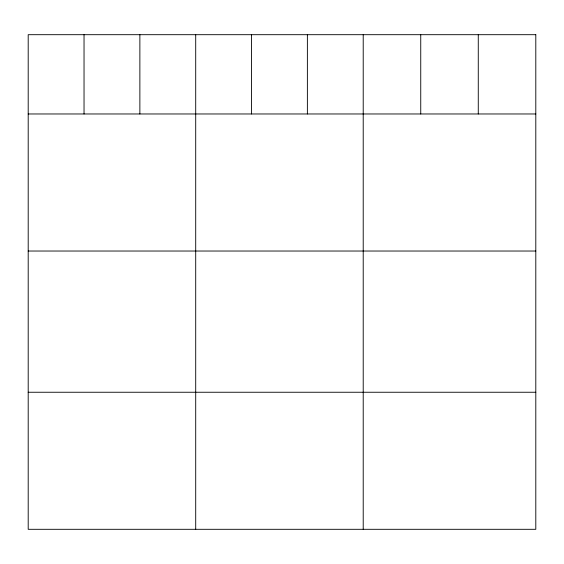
<?xml version="1.0" encoding="UTF-8"?>
<svg xmlns="http://www.w3.org/2000/svg" width="564" height="564" viewBox="0 0 564 564"><rect width="100%" height="100%" fill="white"/><g stroke="black" fill="none" stroke-linecap="round" stroke-linejoin="round"><path stroke-width="0.85" d="M28.2 113.97L535.8 113.97M28.2 251.029L535.8 251.029M28.2 392.248L535.8 392.248M478.272 34.693L478.272 113.97M420.744 34.693L420.744 113.97M363.216 34.693L363.216 529.307M307.38 34.693L307.38 113.97M251.544 34.693L251.544 113.97M195.708 34.693L195.708 529.307M139.872 34.693L139.872 113.97M84.036 34.693L84.036 113.97M535.8 34.693L28.2 34.693L28.2 529.307L535.8 529.307L535.8 34.693"/></g></svg>
